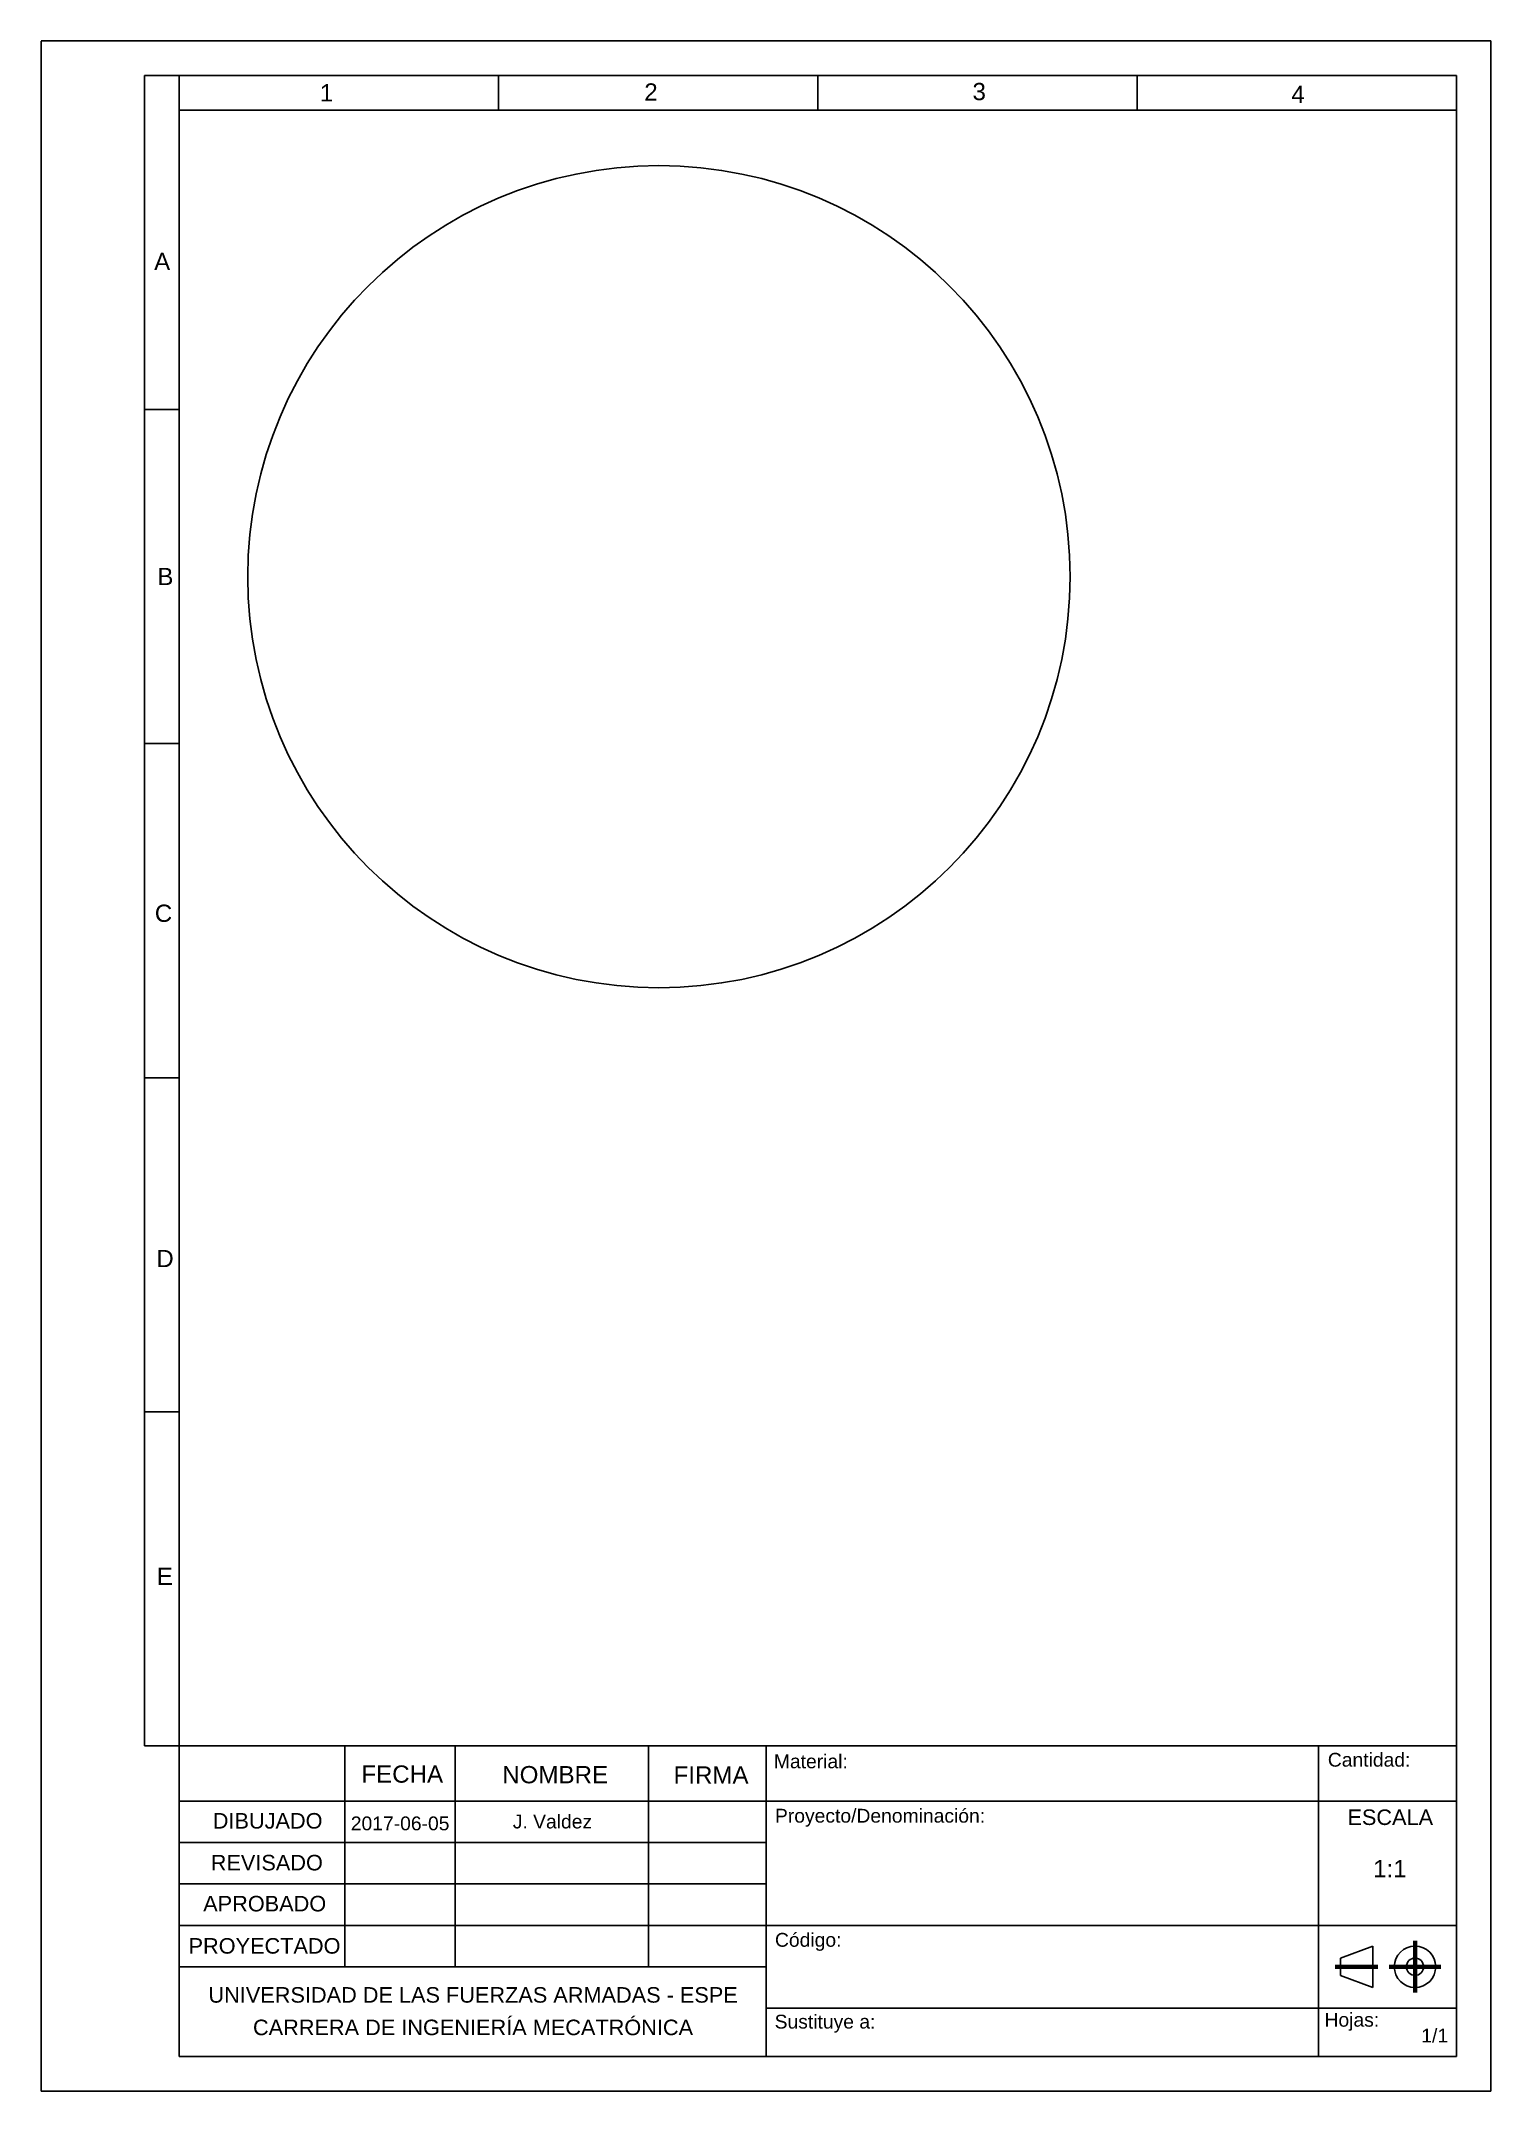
# Model space of a CAD drawing. Header units: millimetres. Extents: x 0 to 210, y 0 to 297.
import ezdxf
from ezdxf.enums import TextEntityAlignment as Align

# ---------------------------------------------------------------- set-up
doc = ezdxf.new("R2010")
doc.units = ezdxf.units.MM
doc.linetypes.add('ACAD_ISO08W100', pattern=[36, 24, -3, 6, -3])
doc.styles.get("Standard").update_dxf_attribs({"font": 'arial.ttf'})

# ---------------------------------------------------------------- blocks, each defined once
blk = doc.blocks.new('Rótulo ISO E')
for p, q in [((0, 13), (0, 45)), ((0, 45), (185, 45)), ((24, 13), (24, 45)), ((40, 13), (40, 45)), ((68, 13), (68, 45)), ((85, 45), (85, 0)), ((165, 45), (165, 0)), ((185, 45), (185, 0)), ((0, 37), (185, 37)), ((0, 31), (85, 31)), ((0, 25), (85, 25)), ((0, 19), (85, 19)), ((85, 19), (165, 19)), ((165, 19), (185, 19)), ((185, 19), (185, 7)), ((168.2, 14.25), (172.87, 16)), ((172.87, 13), (172.87, 16)), ((172.87, 16), (172.87, 13)), ((179, 16), (179, 16.75)), ((0, 0), (0, 13)), ((0, 13), (85, 13)), ((168.2, 14.25), (168.2, 11.75)), ((172.87, 13), (172.87, 10)), ((185, 7), (185, 13)), ((168.2, 11.75), (172.87, 10)), ((85, 7), (185, 7)), ((0, 0), (185, 0))]:
    blk.add_line(p, q)
at = {"color": 254, "linetype": 'ACAD_ISO08W100', "lineweight": 90}
for p, q in [((179, 9.25), (179, 16.75)), ((173.62, 13), (167.45, 13)), ((182.75, 13), (175.25, 13))]:
    blk.add_line(p, q, dxfattribs=at)
for radius in [3, 1.25]:
    blk.add_circle((179, 13), radius)
at = {"attachment_point": 1}
for s, width, heights, insert, char_height in [('FECHA', 10.8943, [8.881784197001252e-16], (26.4, 42.17), 2.5), ('NOMBRE', 19.7209, [0], (46.8, 42.08), 2.5), ('FIRMA', 11.2313, [0], (71.61, 42.03), 2.5), ('Material:', 21.3788, [0], (86.14, 43.76), 2), ('Cantidad:', 21.3788, [0], (166.37, 43.99), 2), ('Proyecto/Denominación:', 21.3788, [0], (86.3, 35.88), 2), ('ESCALA', 21.4163, [0], (169.21, 35.79), 2.25), ('DIBUJADO', 21.4163, [0], (4.88, 35.27), 2.25), ('REVISADO', 21.4163, [0], (4.58, 29.21), 2.25), ('APROBADO', 21.4163, [0], (3.49, 23.27), 2.25), ('Código:', 21.3788, [0], (86.3, 17.9), 2), ('PROYECTADO', 21.4163, [0], (1.37, 17.15), 2.25), ('UNIVERSIDAD DE LAS FUERZAS ARMADAS - ESPE', 76.7312, [0], (4.25, 10.05), 2.25), ('Sustituye a:', 21.3788, [0], (86.25, 6.05), 2), ('Hojas:', 21.3788, [0], (165.89, 6.32), 2), ('CARRERA DE INGENIERÍA MECATRÓNICA', 76.7312, [0], (10.7, 5.34), 2.25)]:
    blk.add_mtext_dynamic_manual_height_columns(s, width=width, gutter_width=12.5, heights=heights, dxfattribs=dict(at, insert=insert, char_height=char_height))
at = {"linetype": 'ACAD_ISO08W100'}
for tag, height, p in [('MATERIAL', 2.25, (125.72, 39.74)), ('F.DIB', 2, (32.01, 32.77)), ('NOMBREDIB', 2, (54.07, 33.04)), ('F.REV', 2, (32.12, 26.67)), ('NOMBREREV', 2, (54.08, 26.82)), ('ESCALA', 2.5, (175.36, 25.97)), ('DENOMINACION', 2.25, (127.06, 24.24)), ('F.APR', 2, (32.02, 21.04)), ('NOMBREAPR', 2, (54.26, 20.88)), ('F.PRO', 2, (32.1, 14.93)), ('NOMBREPRO', 2, (54.4, 14.97)), ('CODIGO', 2.25, (125.99, 10.53)), ('SUSTITUYE', 2.25, (126.84, 2))]:
    blk.add_attdef(tag, text='', height=height, dxfattribs=at).set_placement(p, align=Align.CENTER)
for tag, p in [('CANT', (183.06, 38.37)), ('HOJAS', (183.79, 2.03))]:
    blk.add_attdef(tag, text='', height=2, dxfattribs=at).set_placement(p, align=Align.RIGHT)

msp = doc.modelspace()

# ---------------------------------------------------------------- linework, layer by layer
for p, q in [((0, 0), (0, 297)), ((0, 297), (210, 297)), ((210, 297), (210, 0)), ((15, 50), (15, 292)), ((15, 292), (20, 292)), ((15, 292), (20, 292)), ((20, 5), (20, 292)), ((20, 292), (205, 292)), ((20, 287), (20, 292)), ((66.25, 287), (66.25, 292)), ((112.5, 287), (112.5, 292)), ((158.75, 287), (158.75, 292)), ((205, 292), (205, 5)), ((20, 287), (205, 287)), ((15, 243.6), (20, 243.6)), ((15, 195.2), (20, 195.2)), ((15, 146.8), (20, 146.8)), ((15, 98.4), (20, 98.4)), ((15, 50), (20, 50)), ((205, 5), (20, 5)), ((210, 0), (0, 0))]:
    msp.add_line(p, q)
msp.add_circle((89.49, 219.39), 59.55)

# ---------------------------------------------------------------- block references
msp.add_blockref('Rótulo ISO E', (20, 5)).add_auto_attribs({'F.DIB': '2017-06-05', 'NOMBREDIB': 'J. Valdez', 'ESCALA': '1:1', 'HOJAS': '1/1'})

# ---------------------------------------------------------------- texts
at = {"char_height": 2.5, "attachment_point": 1}
for s, insert in [('1', (40.38, 290.75)), ('2', (87.37, 290.86)), ('3', (134.91, 290.93)), ('4', (181.09, 290.54)), ('A', (16.38, 266.31)), ('B', (16.85, 220.67)), ('C', (16.48, 171.88)), ('D', (16.7, 121.86)), ('E', (16.77, 75.82))]:
    msp.add_mtext_dynamic_manual_height_columns(s, width=2.5, gutter_width=12.5, heights=[0], dxfattribs=dict(at, insert=insert))

doc.saveas('drawing.dxf')
